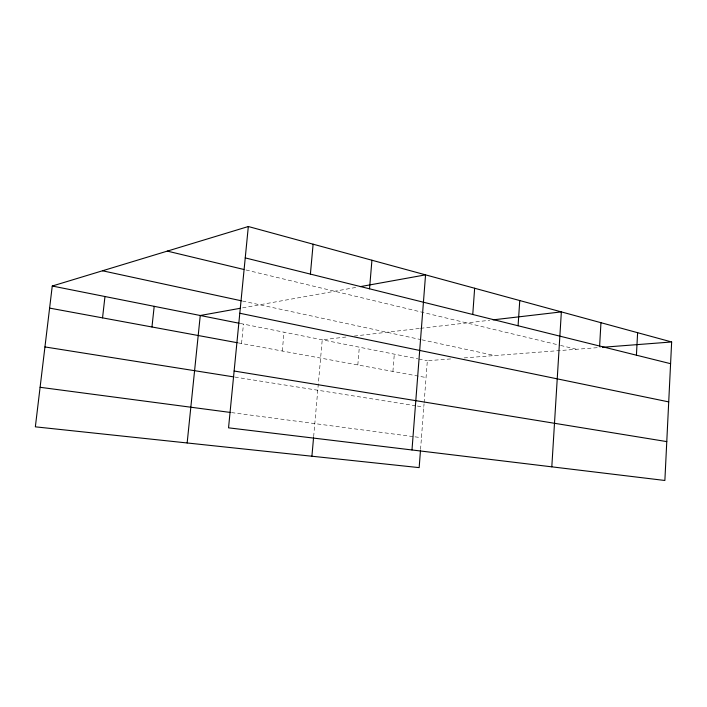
<?xml version="1.0" encoding="UTF-8"?>
<svg xmlns="http://www.w3.org/2000/svg" width="707" height="707" viewBox="0 0 707 707"><rect width="100%" height="100%" fill="white"/><g stroke="black" fill="none" stroke-linecap="round" stroke-linejoin="round"><path stroke-width="0.53" stroke-dasharray="3.54 2.65" d="M420.55 449.449L424.05 403.785M424.129 402.69L427.337 360.729L452.162 358.82M392.915 371.422L394.303 354.145M357.822 364.953L359.324 347.181M313.652 436.652L322.233 339.793L347.844 336.806M282.279 351.017L284.028 332.184M241.547 343.505L243.447 324.106M242.563 307.872L357.141 287.201M354.269 336.055L419.463 328.446M420.55 328.322L489.73 320.253M464.084 357.91L600.314 347.446M231.543 412.596L413.887 436.696M414.965 436.838L421.452 437.695M234.945 377.087L416.273 405.871M417.351 406.039L423.793 407.064M238.294 342.904L426.056 377.538M240.203 323.461L417.749 358.82M418.818 359.032L427.337 360.729M242.474 301.032L420.868 339.599M421.929 339.828L494.706 355.559M246.027 269.994L559.493 345.175M560.563 345.431L576.558 349.276"/><path stroke-width="1.06" d="M671.65 341.976L664.872 480.477L228.538 427.832L248.325 226.523L671.65 341.976L602.47 347.287M636.424 355.197L637.617 332.688M599.624 346.041L600.959 322.692M551.805 466.832L561.358 311.893L493.009 319.864M518.081 325.759L519.76 300.546M472.762 314.491L474.644 288.244M420.471 450.518L419.163 467.627L35.35 426.834L52.256 286.026L248.325 226.523M411.987 449.961L425.552 274.855L360.349 286.618M369.531 288.81L371.926 260.229M311.911 456.227L313.555 437.739M310.4 274.104L313.113 244.189M187.152 442.962L200.258 315.499L240.415 308.261M151.961 326.979L154.197 306.334M102.542 317.867L104.972 296.525M40.096 387.295L230.464 412.455M44.939 346.934L233.849 376.919M234.123 371.025L666.781 441.601M49.605 308.102L237.216 342.709M52.256 286.026L239.125 323.24M239.797 313.254L668.716 401.894M102.497 270.781L241.396 300.802M167.312 251.109L243.888 269.482M245.241 257.896L670.589 363.69"/></g></svg>
